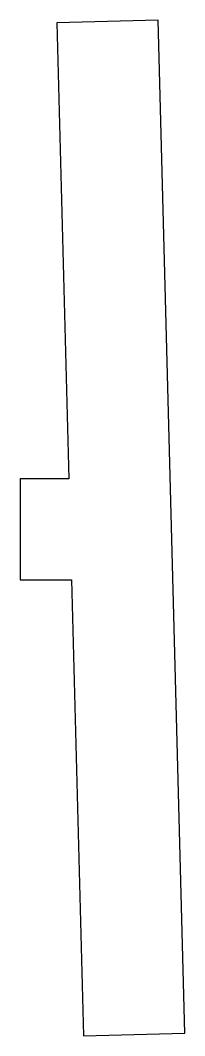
# Model space of a CAD drawing. Header units: metres. Extents: x 37 to 40.3, y -10 to 10.
import ezdxf

# ---------------------------------------------------------------- set-up
doc = ezdxf.new("R2010")
doc.units = ezdxf.units.M

msp = doc.modelspace()

# ---------------------------------------------------------------- linework, layer by layer
at = {"layer": 'PARAMETRIX'}
for p, q in [((39.7369, 10.0489), (37.7375, 9.9966)), ((40.2604, -9.9442), (39.7369, 10.0489)), ((37.7375, 9.9966), (37.9731, 1)), ((37.9731, 1), (37.0128, 1)), ((37.0128, 1), (37.0128, -1)), ((37.0128, -1), (38.0255, -1)), ((38.0255, -1), (38.2611, -9.9966)), ((38.2611, -9.9966), (40.2604, -9.9442))]:
    msp.add_line(p, q, dxfattribs=at)

doc.saveas('drawing.dxf')
